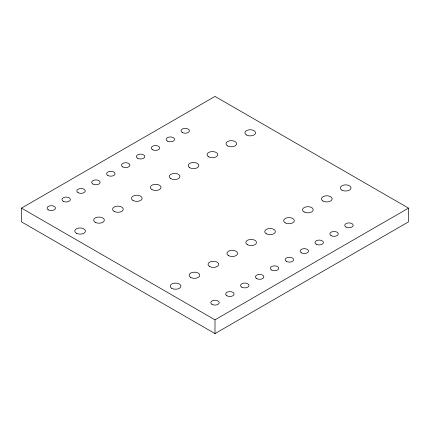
<?xml version="1.0" encoding="UTF-8"?>
<svg xmlns="http://www.w3.org/2000/svg" width="430" height="430" viewBox="0 0 430 430"><rect width="100%" height="100%" fill="white"/><g stroke="black" fill="none" stroke-linecap="round" stroke-linejoin="round"><path stroke-width="0.64" d="M21.5 208.125L215 96.411L408.5 208.125L408.5 221.875L215 333.589L21.5 221.875L21.5 208.125L215 319.839L408.5 208.125M215 319.839L215 333.589M246.449 135.004A5.348 3.085 0 0 0 255.399 133.617A5.348 3.085 0 0 0 248.846 129.838A5.348 3.085 0 0 0 246.449 135.004M227.545 145.915A5.348 3.085 0 0 0 236.495 144.534A5.348 3.085 0 0 0 229.942 140.75A5.348 3.085 0 0 0 227.545 145.915M208.647 156.832A5.348 3.085 0 0 0 217.591 155.445A5.348 3.085 0 0 0 211.039 151.666A5.348 3.085 0 0 0 208.647 156.832M189.743 167.743A5.348 3.085 0 0 0 198.687 166.362A5.348 3.085 0 0 0 192.14 162.578A5.348 3.085 0 0 0 189.743 167.743M170.839 178.66A5.348 3.085 0 0 0 179.783 177.273A5.348 3.085 0 0 0 173.236 173.494A5.348 3.085 0 0 0 170.839 178.66M151.935 189.571A5.348 3.085 0 0 0 160.879 188.189A5.348 3.085 0 0 0 154.332 184.405A5.348 3.085 0 0 0 151.935 189.571M133.031 200.487A5.348 3.085 0 0 0 141.975 199.101A5.348 3.085 0 0 0 135.428 195.322A5.348 3.085 0 0 0 133.031 200.487M114.127 211.399A5.348 3.085 0 0 0 123.071 210.017A5.348 3.085 0 0 0 116.525 206.233A5.348 3.085 0 0 0 114.127 211.399M95.223 222.315A5.348 3.085 0 0 0 104.168 220.929A5.348 3.085 0 0 0 97.621 217.15A5.348 3.085 0 0 0 95.223 222.315M76.32 233.227A5.348 3.085 0 0 0 85.264 231.845A5.348 3.085 0 0 0 78.717 228.061A5.348 3.085 0 0 0 76.32 233.227M341.914 190.119A5.348 3.085 0 0 0 350.858 188.732A5.348 3.085 0 0 0 344.312 184.954A5.348 3.085 0 0 0 341.914 190.119M323.011 201.03A5.348 3.085 0 0 0 331.955 199.649A5.348 3.085 0 0 0 325.408 195.865A5.348 3.085 0 0 0 323.011 201.03M304.107 211.947A5.348 3.085 0 0 0 313.051 210.56A5.348 3.085 0 0 0 306.504 206.782A5.348 3.085 0 0 0 304.107 211.947M285.203 222.858A5.348 3.085 0 0 0 294.147 221.477A5.348 3.085 0 0 0 287.6 217.693A5.348 3.085 0 0 0 285.203 222.858M266.299 233.775A5.348 3.085 0 0 0 275.243 232.388A5.348 3.085 0 0 0 268.696 228.609A5.348 3.085 0 0 0 266.299 233.775M247.395 244.686A5.348 3.085 0 0 0 256.339 243.305A5.348 3.085 0 0 0 249.792 239.521A5.348 3.085 0 0 0 247.395 244.686M228.491 255.603A5.348 3.085 0 0 0 237.441 254.216A5.348 3.085 0 0 0 230.888 250.437A5.348 3.085 0 0 0 228.491 255.603M209.587 266.514A5.348 3.085 0 0 0 218.537 265.133A5.348 3.085 0 0 0 211.985 261.349A5.348 3.085 0 0 0 209.587 266.514M190.683 277.425A5.348 3.085 0 0 0 199.633 276.044A5.348 3.085 0 0 0 193.081 272.265A5.348 3.085 0 0 0 190.683 277.425M171.785 288.342A5.348 3.085 0 0 0 180.729 286.955A5.348 3.085 0 0 0 174.177 283.177A5.348 3.085 0 0 0 171.785 288.342M182.255 132.499A4.209 2.429 0 0 0 189.297 131.413A4.209 2.429 0 0 0 184.142 128.436A4.209 2.429 0 0 0 182.255 132.499M167.367 141.094A4.209 2.429 0 0 0 174.413 140.008A4.209 2.429 0 0 0 169.259 137.03A4.209 2.429 0 0 0 167.367 141.094M152.483 149.688A4.209 2.429 0 0 0 159.53 148.597A4.209 2.429 0 0 0 154.37 145.625A4.209 2.429 0 0 0 152.483 149.688M137.6 158.283A4.209 2.429 0 0 0 144.641 157.192A4.209 2.429 0 0 0 139.487 154.214A4.209 2.429 0 0 0 137.6 158.283M122.717 166.878A4.209 2.429 0 0 0 129.758 165.786A4.209 2.429 0 0 0 124.603 162.809A4.209 2.429 0 0 0 122.717 166.878M107.833 175.467A4.209 2.429 0 0 0 114.874 174.381A4.209 2.429 0 0 0 109.72 171.403A4.209 2.429 0 0 0 107.833 175.467M92.944 184.061A4.209 2.429 0 0 0 99.991 182.976A4.209 2.429 0 0 0 94.831 179.998A4.209 2.429 0 0 0 92.944 184.061M78.061 192.656A4.209 2.429 0 0 0 85.102 191.565A4.209 2.429 0 0 0 79.948 188.593A4.209 2.429 0 0 0 78.061 192.656M63.178 201.251A4.209 2.429 0 0 0 70.219 200.16A4.209 2.429 0 0 0 65.064 197.182A4.209 2.429 0 0 0 63.178 201.251M48.294 209.845A4.209 2.429 0 0 0 55.336 208.754A4.209 2.429 0 0 0 50.181 205.776A4.209 2.429 0 0 0 48.294 209.845M212.022 304.375A4.209 2.429 0 0 0 219.069 303.284A4.209 2.429 0 0 0 213.909 300.307A4.209 2.429 0 0 0 212.022 304.375M226.906 295.781A4.209 2.429 0 0 0 233.952 294.69A4.209 2.429 0 0 0 228.798 291.712A4.209 2.429 0 0 0 226.906 295.781M241.794 287.186A4.209 2.429 0 0 0 248.836 286.095A4.209 2.429 0 0 0 243.681 283.117A4.209 2.429 0 0 0 241.794 287.186M256.678 278.592A4.209 2.429 0 0 0 263.719 277.5A4.209 2.429 0 0 0 258.564 274.528A4.209 2.429 0 0 0 256.678 278.592M271.561 269.997A4.209 2.429 0 0 0 278.602 268.911A4.209 2.429 0 0 0 273.448 265.933A4.209 2.429 0 0 0 271.561 269.997M286.444 261.408A4.209 2.429 0 0 0 293.491 260.317A4.209 2.429 0 0 0 288.331 257.339A4.209 2.429 0 0 0 286.444 261.408M301.333 252.813A4.209 2.429 0 0 0 308.375 251.722A4.209 2.429 0 0 0 303.22 248.744A4.209 2.429 0 0 0 301.333 252.813M316.217 244.219A4.209 2.429 0 0 0 323.258 243.127A4.209 2.429 0 0 0 318.103 240.15A4.209 2.429 0 0 0 316.217 244.219M331.1 235.624A4.209 2.429 0 0 0 338.141 234.533A4.209 2.429 0 0 0 332.987 231.56A4.209 2.429 0 0 0 331.1 235.624M345.983 227.029A4.209 2.429 0 0 0 353.03 225.944A4.209 2.429 0 0 0 347.87 222.966A4.209 2.429 0 0 0 345.983 227.029"/></g></svg>
